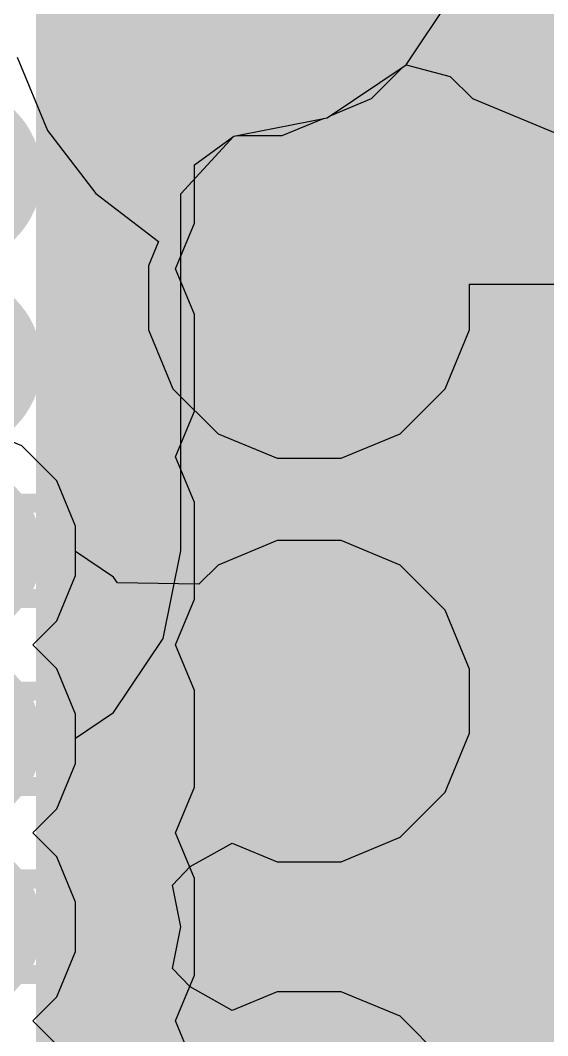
# Model space of a CAD drawing. Header units: inches. Extents: x -2 to 5376, y -4 to 5426.
# Drawn here: x 121.019 to 122.421, y 38.881 to 41.581 of the extents above; entities that cross this region are included whole.
import ezdxf

# ---------------------------------------------------------------- set-up
doc = ezdxf.new("R2010")
doc.units = ezdxf.units.IN
for name, color, linetype in [('Bottom Layer', 5, 'Continuous'), ('Drill Drawing', 1, 'Continuous'), ('Layer 1', 16, 'Continuous'), ('Layer 2', 76, 'Continuous'), ('Top Layer', 1, 'Continuous'), ('Top Solder', 216, 'Continuous'), ('Via Holes', 16, 'Continuous')]:
    doc.layers.add(name, color=color, linetype=linetype)

# ---------------------------------------------------------------- blocks, each defined once
blk = doc.blocks.new('AQFN_73_EP_7_7__144')
at = {"layer": 'Top Layer'}
blk.add_hatch(color=1, dxfattribs=at).paths.add_polyline_path([(-2.425, 2.425), (2.425, 2.425), (2.425, -2.425), (-2.425, -2.425)])
at = {"layer": 'Top Solder'}
blk.add_hatch(color=216, dxfattribs=at).paths.add_polyline_path([(-2.5266, 2.5266), (2.5266, 2.5266), (2.5266, -2.5266), (-2.5266, -2.5266)])
h = blk.add_hatch(color=216, dxfattribs=at)
edge = h.paths.add_edge_path()
edge.add_arc((-2.75, 2), 0.2391, 0, 360)
h = blk.add_hatch(color=216, dxfattribs=at)
edge = h.paths.add_edge_path()
edge.add_arc((-2.75, 1.5), 0.2391, 0, 360)
h = blk.add_hatch(color=216, dxfattribs=at)
edge = h.paths.add_edge_path()
edge.add_arc((-2.75, 1), 0.2391, 0, 360)
h = blk.add_hatch(color=216, dxfattribs=at)
edge = h.paths.add_edge_path()
edge.add_arc((-2.75, 0.5), 0.2391, 0, 360)
h = blk.add_hatch(color=216, dxfattribs=at)
edge = h.paths.add_edge_path()
edge.add_arc((-2.75, 0), 0.2391, 0, 360)
h = blk.add_hatch(color=216, dxfattribs=at)
edge = h.paths.add_edge_path()
edge.add_arc((-2.75, -0.5), 0.2391, 0, 360)

msp = doc.modelspace()

# ---------------------------------------------------------------- hatches: boundary and pattern name
at = {"layer": 'Bottom Layer'}
h = msp.add_hatch(color=5, dxfattribs=at)
edge = h.paths.add_edge_path()
edge.add_arc((121.7866, 40.8434), 0.3, 0, 360)
h = msp.add_hatch(color=5, dxfattribs=at)
edge = h.paths.add_edge_path()
edge.add_arc((121.7866, 39.7704), 0.3, 0, 360)
at = {"layer": 'Layer 1'}
h = msp.add_hatch(color=16, dxfattribs=at)
edge = h.paths.add_edge_path()
edge.add_arc((121.7866, 40.8434), 0.3, 0, 360)
h = msp.add_hatch(color=16, dxfattribs=at)
edge = h.paths.add_edge_path()
edge.add_arc((121.7866, 39.7704), 0.3, 0, 360)
at = {"layer": 'Layer 2'}
h = msp.add_hatch(color=76, dxfattribs=at)
edge = h.paths.add_edge_path()
edge.add_arc((121.7866, 40.8434), 0.3, 0, 360)
h = msp.add_hatch(color=76, dxfattribs=at)
edge = h.paths.add_edge_path()
edge.add_arc((121.7866, 39.7704), 0.3, 0, 360)
at = {"layer": 'Top Layer'}
h = msp.add_hatch(color=1, dxfattribs=at)
edge = h.paths.add_edge_path()
edge.add_arc((121.7866, 40.8434), 0.3, 0, 360)
h = msp.add_hatch(color=1, dxfattribs=at)
edge = h.paths.add_edge_path()
edge.add_arc((121.7866, 39.7704), 0.3, 0, 360)
at = {"layer": 'Via Holes'}
h = msp.add_hatch(color=7, dxfattribs=at)
edge = h.paths.add_edge_path()
edge.add_arc((121.7866, 40.8434), 0.15, 0, 360)
h = msp.add_hatch(color=7, dxfattribs=at)
edge = h.paths.add_edge_path()
edge.add_arc((121.7866, 39.7704), 0.15, 0, 360)

# ---------------------------------------------------------------- linework, layer by layer
at = {"layer": 'Bottom Layer'}
for p, q in [((122.0444, 41.4626), (122.1848, 41.6726)), ((121.8344, 41.3222), (122.0444, 41.4626)), ((121.6086, 41.2773), (121.8344, 41.3222)), ((121.4452, 41.1198), (121.5866, 41.273)), ((121.5866, 41.273), (121.6086, 41.2773)), ((121.4452, 40.1704), (121.4452, 41.1198)), ((121.3989, 39.9375), (121.4452, 40.1704)), ((121.2669, 39.7401), (121.3989, 39.9375)), ((121.1656, 39.6723), (121.2669, 39.7401)), ((121.1656, 39.605), (121.1656, 39.6723)), ((121.1155, 39.484), (121.1656, 39.605)), ((121.0519, 39.4204), (121.1155, 39.484)), ((121.1155, 39.3568), (121.0519, 39.4204)), ((121.1656, 39.2358), (121.1155, 39.3568)), ((121.1656, 39.105), (121.1656, 39.2358)), ((121.1155, 38.984), (121.1656, 39.105)), ((121.0519, 38.9204), (121.1155, 38.984)), ((121.1155, 38.8568), (121.0519, 38.9204))]:
    msp.add_line(p, q, dxfattribs=at)
at = {"layer": 'Drill Drawing'}
for points in [[(121.5326, 41.0974, 0.0508, 0.0508, 0), (121.7866, 40.9704, 0.0508, 0.0508, 0)], [(121.5326, 41.0974, 0.0508, 0.0508, 0), (121.6596, 40.8434, 0.0508, 0.0508, 0)], [(121.7866, 40.9704, 0.0508, 0.0508, 0), (122.0406, 41.0974, 0.0508, 0.0508, 0)], [(121.9136, 40.8434, 0.0508, 0.0508, 0), (122.0406, 41.0974, 0.0508, 0.0508, 0)], [(121.6342, 40.9958, 0.0508, 0.0508, 0), (121.7866, 40.9196, 0.0508, 0.0508, 0)], [(121.6342, 40.9958, 0.0508, 0.0508, 0), (121.7104, 40.8434, 0.0508, 0.0508, 0)], [(121.7866, 40.9196, 0.0508, 0.0508, 0), (121.939, 40.9958, 0.0508, 0.0508, 0)], [(121.8628, 40.8434, 0.0508, 0.0508, 0), (121.939, 40.9958, 0.0508, 0.0508, 0)], [(121.5326, 40.5894, 0.0508, 0.0508, 0), (121.6596, 40.8434, 0.0508, 0.0508, 0)], [(121.6342, 40.691, 0.0508, 0.0508, 0), (121.7104, 40.8434, 0.0508, 0.0508, 0)], [(121.8628, 40.8434, 0.0508, 0.0508, 0), (121.939, 40.691, 0.0508, 0.0508, 0)], [(121.9136, 40.8434, 0.0508, 0.0508, 0), (122.0406, 40.5894, 0.0508, 0.0508, 0)], [(121.6342, 40.691, 0.0508, 0.0508, 0), (121.7866, 40.7672, 0.0508, 0.0508, 0)], [(121.7866, 40.7672, 0.0508, 0.0508, 0), (121.939, 40.691, 0.0508, 0.0508, 0)], [(121.5326, 40.5894, 0.0508, 0.0508, 0), (121.7866, 40.7164, 0.0508, 0.0508, 0)], [(121.7866, 40.7164, 0.0508, 0.0508, 0), (122.0406, 40.5894, 0.0508, 0.0508, 0)], [(120.9636, 40.2974, 0.0508, 0.0508, 0), (121.0906, 40.2974, 0.0508, 0.0508, 0)], [(121.0906, 40.0434, 0.0508, 0.0508, 0), (121.0906, 40.2974, 0.0508, 0.0508, 0)], [(120.9636, 40.0434, 0.0508, 0.0508, 0), (121.0906, 40.0434, 0.0508, 0.0508, 0)], [(121.5326, 40.0244, 0.0508, 0.0508, 0), (121.7866, 39.8974, 0.0508, 0.0508, 0)], [(121.5326, 40.0244, 0.0508, 0.0508, 0), (121.6596, 39.7704, 0.0508, 0.0508, 0)], [(121.7866, 39.8974, 0.0508, 0.0508, 0), (122.0406, 40.0244, 0.0508, 0.0508, 0)], [(121.9136, 39.7704, 0.0508, 0.0508, 0), (122.0406, 40.0244, 0.0508, 0.0508, 0)], [(121.6342, 39.9228, 0.0508, 0.0508, 0), (121.7866, 39.8466, 0.0508, 0.0508, 0)], [(121.6342, 39.9228, 0.0508, 0.0508, 0), (121.7104, 39.7704, 0.0508, 0.0508, 0)], [(121.7866, 39.8466, 0.0508, 0.0508, 0), (121.939, 39.9228, 0.0508, 0.0508, 0)], [(121.8628, 39.7704, 0.0508, 0.0508, 0), (121.939, 39.9228, 0.0508, 0.0508, 0)], [(120.9636, 39.7974, 0.0508, 0.0508, 0), (121.0906, 39.7974, 0.0508, 0.0508, 0)], [(121.0906, 39.5434, 0.0508, 0.0508, 0), (121.0906, 39.7974, 0.0508, 0.0508, 0)], [(121.5326, 39.5164, 0.0508, 0.0508, 0), (121.6596, 39.7704, 0.0508, 0.0508, 0)], [(121.6342, 39.618, 0.0508, 0.0508, 0), (121.7104, 39.7704, 0.0508, 0.0508, 0)], [(121.8628, 39.7704, 0.0508, 0.0508, 0), (121.939, 39.618, 0.0508, 0.0508, 0)], [(121.9136, 39.7704, 0.0508, 0.0508, 0), (122.0406, 39.5164, 0.0508, 0.0508, 0)], [(121.6342, 39.618, 0.0508, 0.0508, 0), (121.7866, 39.6942, 0.0508, 0.0508, 0)], [(121.7866, 39.6942, 0.0508, 0.0508, 0), (121.939, 39.618, 0.0508, 0.0508, 0)], [(121.5326, 39.5164, 0.0508, 0.0508, 0), (121.7866, 39.6434, 0.0508, 0.0508, 0)], [(121.7866, 39.6434, 0.0508, 0.0508, 0), (122.0406, 39.5164, 0.0508, 0.0508, 0)], [(120.9636, 39.5434, 0.0508, 0.0508, 0), (121.0906, 39.5434, 0.0508, 0.0508, 0)], [(120.9636, 39.2974, 0.0508, 0.0508, 0), (121.0906, 39.2974, 0.0508, 0.0508, 0)], [(121.0906, 39.0434, 0.0508, 0.0508, 0), (121.0906, 39.2974, 0.0508, 0.0508, 0)], [(120.9636, 39.0434, 0.0508, 0.0508, 0), (121.0906, 39.0434, 0.0508, 0.0508, 0)]]:
    msp.add_lwpolyline(points, format="xyseb", dxfattribs=at)
for points in [[(121.5199, 41.0974, 0.0254, 0.0254, 1), (121.5453, 41.0974, 0.0254, 0.0254, 1)], [(121.5199, 41.0974, 0.0254, 0.0254, 1), (121.5453, 41.0974, 0.0254, 0.0254, 1)], [(122.0279, 41.0974, 0.0254, 0.0254, 1), (122.0533, 41.0974, 0.0254, 0.0254, 1)], [(122.0279, 41.0974, 0.0254, 0.0254, 1), (122.0533, 41.0974, 0.0254, 0.0254, 1)], [(121.6215, 40.9958, 0.0254, 0.0254, 1), (121.6469, 40.9958, 0.0254, 0.0254, 1)], [(121.6215, 40.9958, 0.0254, 0.0254, 1), (121.6469, 40.9958, 0.0254, 0.0254, 1)], [(121.9263, 40.9958, 0.0254, 0.0254, 1), (121.9517, 40.9958, 0.0254, 0.0254, 1)], [(121.9263, 40.9958, 0.0254, 0.0254, 1), (121.9517, 40.9958, 0.0254, 0.0254, 1)], [(121.7739, 40.9704, 0.0254, 0.0254, 1), (121.7993, 40.9704, 0.0254, 0.0254, 1)], [(121.7739, 40.9704, 0.0254, 0.0254, 1), (121.7993, 40.9704, 0.0254, 0.0254, 1)], [(121.7739, 40.9196, 0.0254, 0.0254, 1), (121.7993, 40.9196, 0.0254, 0.0254, 1)], [(121.7739, 40.9196, 0.0254, 0.0254, 1), (121.7993, 40.9196, 0.0254, 0.0254, 1)], [(121.6469, 40.8434, 0.0254, 0.0254, 1), (121.6723, 40.8434, 0.0254, 0.0254, 1)], [(121.6469, 40.8434, 0.0254, 0.0254, 1), (121.6723, 40.8434, 0.0254, 0.0254, 1)], [(121.6977, 40.8434, 0.0254, 0.0254, 1), (121.7231, 40.8434, 0.0254, 0.0254, 1)], [(121.6977, 40.8434, 0.0254, 0.0254, 1), (121.7231, 40.8434, 0.0254, 0.0254, 1)], [(121.8501, 40.8434, 0.0254, 0.0254, 1), (121.8755, 40.8434, 0.0254, 0.0254, 1)], [(121.8501, 40.8434, 0.0254, 0.0254, 1), (121.8755, 40.8434, 0.0254, 0.0254, 1)], [(121.9009, 40.8434, 0.0254, 0.0254, 1), (121.9263, 40.8434, 0.0254, 0.0254, 1)], [(121.9009, 40.8434, 0.0254, 0.0254, 1), (121.9263, 40.8434, 0.0254, 0.0254, 1)], [(121.7739, 40.7672, 0.0254, 0.0254, 1), (121.7993, 40.7672, 0.0254, 0.0254, 1)], [(121.7739, 40.7672, 0.0254, 0.0254, 1), (121.7993, 40.7672, 0.0254, 0.0254, 1)], [(121.7739, 40.7164, 0.0254, 0.0254, 1), (121.7993, 40.7164, 0.0254, 0.0254, 1)], [(121.7739, 40.7164, 0.0254, 0.0254, 1), (121.7993, 40.7164, 0.0254, 0.0254, 1)], [(121.6215, 40.691, 0.0254, 0.0254, 1), (121.6469, 40.691, 0.0254, 0.0254, 1)], [(121.6215, 40.691, 0.0254, 0.0254, 1), (121.6469, 40.691, 0.0254, 0.0254, 1)], [(121.9263, 40.691, 0.0254, 0.0254, 1), (121.9517, 40.691, 0.0254, 0.0254, 1)], [(121.9263, 40.691, 0.0254, 0.0254, 1), (121.9517, 40.691, 0.0254, 0.0254, 1)], [(121.5199, 40.5894, 0.0254, 0.0254, 1), (121.5453, 40.5894, 0.0254, 0.0254, 1)], [(121.5199, 40.5894, 0.0254, 0.0254, 1), (121.5453, 40.5894, 0.0254, 0.0254, 1)], [(122.0279, 40.5894, 0.0254, 0.0254, 1), (122.0533, 40.5894, 0.0254, 0.0254, 1)], [(122.0279, 40.5894, 0.0254, 0.0254, 1), (122.0533, 40.5894, 0.0254, 0.0254, 1)], [(121.0779, 40.2974, 0.0254, 0.0254, 1), (121.1033, 40.2974, 0.0254, 0.0254, 1)], [(121.0779, 40.2974, 0.0254, 0.0254, 1), (121.1033, 40.2974, 0.0254, 0.0254, 1)], [(121.0779, 40.0434, 0.0254, 0.0254, 1), (121.1033, 40.0434, 0.0254, 0.0254, 1)], [(121.0779, 40.0434, 0.0254, 0.0254, 1), (121.1033, 40.0434, 0.0254, 0.0254, 1)], [(121.5199, 40.0244, 0.0254, 0.0254, 1), (121.5453, 40.0244, 0.0254, 0.0254, 1)], [(121.5199, 40.0244, 0.0254, 0.0254, 1), (121.5453, 40.0244, 0.0254, 0.0254, 1)], [(122.0279, 40.0244, 0.0254, 0.0254, 1), (122.0533, 40.0244, 0.0254, 0.0254, 1)], [(122.0279, 40.0244, 0.0254, 0.0254, 1), (122.0533, 40.0244, 0.0254, 0.0254, 1)], [(121.6215, 39.9228, 0.0254, 0.0254, 1), (121.6469, 39.9228, 0.0254, 0.0254, 1)], [(121.6215, 39.9228, 0.0254, 0.0254, 1), (121.6469, 39.9228, 0.0254, 0.0254, 1)], [(121.9263, 39.9228, 0.0254, 0.0254, 1), (121.9517, 39.9228, 0.0254, 0.0254, 1)], [(121.9263, 39.9228, 0.0254, 0.0254, 1), (121.9517, 39.9228, 0.0254, 0.0254, 1)], [(121.7739, 39.8974, 0.0254, 0.0254, 1), (121.7993, 39.8974, 0.0254, 0.0254, 1)], [(121.7739, 39.8974, 0.0254, 0.0254, 1), (121.7993, 39.8974, 0.0254, 0.0254, 1)], [(121.7739, 39.8466, 0.0254, 0.0254, 1), (121.7993, 39.8466, 0.0254, 0.0254, 1)], [(121.7739, 39.8466, 0.0254, 0.0254, 1), (121.7993, 39.8466, 0.0254, 0.0254, 1)], [(121.0779, 39.7974, 0.0254, 0.0254, 1), (121.1033, 39.7974, 0.0254, 0.0254, 1)], [(121.0779, 39.7974, 0.0254, 0.0254, 1), (121.1033, 39.7974, 0.0254, 0.0254, 1)], [(121.6469, 39.7704, 0.0254, 0.0254, 1), (121.6723, 39.7704, 0.0254, 0.0254, 1)], [(121.6469, 39.7704, 0.0254, 0.0254, 1), (121.6723, 39.7704, 0.0254, 0.0254, 1)], [(121.6977, 39.7704, 0.0254, 0.0254, 1), (121.7231, 39.7704, 0.0254, 0.0254, 1)], [(121.6977, 39.7704, 0.0254, 0.0254, 1), (121.7231, 39.7704, 0.0254, 0.0254, 1)], [(121.8501, 39.7704, 0.0254, 0.0254, 1), (121.8755, 39.7704, 0.0254, 0.0254, 1)], [(121.8501, 39.7704, 0.0254, 0.0254, 1), (121.8755, 39.7704, 0.0254, 0.0254, 1)], [(121.9009, 39.7704, 0.0254, 0.0254, 1), (121.9263, 39.7704, 0.0254, 0.0254, 1)], [(121.9009, 39.7704, 0.0254, 0.0254, 1), (121.9263, 39.7704, 0.0254, 0.0254, 1)], [(121.7739, 39.6942, 0.0254, 0.0254, 1), (121.7993, 39.6942, 0.0254, 0.0254, 1)], [(121.7739, 39.6942, 0.0254, 0.0254, 1), (121.7993, 39.6942, 0.0254, 0.0254, 1)], [(121.7739, 39.6434, 0.0254, 0.0254, 1), (121.7993, 39.6434, 0.0254, 0.0254, 1)], [(121.7739, 39.6434, 0.0254, 0.0254, 1), (121.7993, 39.6434, 0.0254, 0.0254, 1)], [(121.6215, 39.618, 0.0254, 0.0254, 1), (121.6469, 39.618, 0.0254, 0.0254, 1)], [(121.6215, 39.618, 0.0254, 0.0254, 1), (121.6469, 39.618, 0.0254, 0.0254, 1)], [(121.9263, 39.618, 0.0254, 0.0254, 1), (121.9517, 39.618, 0.0254, 0.0254, 1)], [(121.9263, 39.618, 0.0254, 0.0254, 1), (121.9517, 39.618, 0.0254, 0.0254, 1)], [(121.0779, 39.5434, 0.0254, 0.0254, 1), (121.1033, 39.5434, 0.0254, 0.0254, 1)], [(121.0779, 39.5434, 0.0254, 0.0254, 1), (121.1033, 39.5434, 0.0254, 0.0254, 1)], [(121.5199, 39.5164, 0.0254, 0.0254, 1), (121.5453, 39.5164, 0.0254, 0.0254, 1)], [(121.5199, 39.5164, 0.0254, 0.0254, 1), (121.5453, 39.5164, 0.0254, 0.0254, 1)], [(122.0279, 39.5164, 0.0254, 0.0254, 1), (122.0533, 39.5164, 0.0254, 0.0254, 1)], [(122.0279, 39.5164, 0.0254, 0.0254, 1), (122.0533, 39.5164, 0.0254, 0.0254, 1)], [(121.0779, 39.2974, 0.0254, 0.0254, 1), (121.1033, 39.2974, 0.0254, 0.0254, 1)], [(121.0779, 39.2974, 0.0254, 0.0254, 1), (121.1033, 39.2974, 0.0254, 0.0254, 1)], [(121.0779, 39.0434, 0.0254, 0.0254, 1), (121.1033, 39.0434, 0.0254, 0.0254, 1)], [(121.0779, 39.0434, 0.0254, 0.0254, 1), (121.1033, 39.0434, 0.0254, 0.0254, 1)]]:
    msp.add_lwpolyline(points, format="xyseb", close=True, dxfattribs=at)
at = {"layer": 'Layer 1'}
for p, q in [((121.023, 40.4493), (120.902, 40.4994)), ((121.1155, 40.3568), (121.023, 40.4493)), ((121.1656, 40.2358), (121.1155, 40.3568)), ((121.1656, 40.105), (121.1656, 40.2358)), ((121.1155, 39.984), (121.1656, 40.105)), ((121.0519, 39.9204), (121.1155, 39.984)), ((121.1155, 39.8568), (121.0519, 39.9204)), ((121.1656, 39.7358), (121.1155, 39.8568)), ((121.1656, 39.605), (121.1656, 39.7358)), ((121.1155, 39.484), (121.1656, 39.605)), ((121.0519, 39.4204), (121.1155, 39.484)), ((121.1155, 39.3568), (121.0519, 39.4204)), ((121.1656, 39.2358), (121.1155, 39.3568)), ((121.1656, 39.105), (121.1656, 39.2358)), ((121.1155, 38.984), (121.1656, 39.105)), ((121.0519, 38.9204), (121.1155, 38.984)), ((121.1155, 38.8568), (121.0519, 38.9204))]:
    msp.add_line(p, q, dxfattribs=at)
at = {"layer": 'Layer 2'}
for p, q in [((121.0103, 41.4837), (121.0911, 41.2886)), ((121.0911, 41.2886), (121.2197, 41.1211)), ((121.2197, 41.1211), (121.3864, 40.9931)), ((121.3864, 40.9931), (121.3596, 40.9283)), ((121.3596, 40.9283), (121.3596, 40.7585)), ((122.2136, 40.7585), (122.2136, 40.8795)), ((122.2136, 40.8795), (122.5596, 40.8795)), ((121.3596, 40.7585), (121.4246, 40.6015)), ((122.1486, 40.6015), (122.2136, 40.7585)), ((121.4246, 40.6015), (121.5447, 40.4814)), ((122.0285, 40.4814), (122.1486, 40.6015)), ((121.023, 40.4493), (120.9728, 40.4701)), ((121.5447, 40.4814), (121.7017, 40.4164)), ((121.8715, 40.4164), (122.0285, 40.4814)), ((121.1155, 40.3568), (121.023, 40.4493)), ((121.7017, 40.4164), (121.8715, 40.4164)), ((121.1656, 40.2358), (121.1155, 40.3568)), ((121.1656, 40.1685), (121.1656, 40.2358)), ((121.7017, 40.1974), (121.5447, 40.1324)), ((121.8715, 40.1974), (121.7017, 40.1974)), ((122.0285, 40.1324), (121.8715, 40.1974)), ((121.2669, 40.1007), (121.1656, 40.1685)), ((121.5447, 40.1324), (121.4937, 40.0814)), ((122.1486, 40.0123), (122.0285, 40.1324)), ((121.2771, 40.0855), (121.2669, 40.1007)), ((121.4937, 40.0814), (121.2771, 40.0855)), ((122.2136, 39.8553), (122.1486, 40.0123)), ((122.2136, 39.6855), (122.2136, 39.8553)), ((122.1486, 39.5285), (122.2136, 39.6855)), ((122.0285, 39.4084), (122.1486, 39.5285)), ((121.8715, 39.3434), (122.0285, 39.4084)), ((121.4704, 39.3304), (121.5822, 39.3929)), ((121.5822, 39.3929), (121.7017, 39.3434)), ((121.4232, 39.2809), (121.4704, 39.3304)), ((121.7017, 39.3434), (121.8715, 39.3434)), ((121.4452, 39.1704), (121.4232, 39.2809)), ((121.4232, 39.0599), (121.4452, 39.1704)), ((121.4704, 39.0104), (121.4232, 39.0599)), ((121.5822, 38.9479), (121.4704, 39.0104)), ((121.7017, 38.9974), (121.5822, 38.9479)), ((121.8715, 38.9974), (121.7017, 38.9974)), ((122.0285, 38.9324), (121.8715, 38.9974)), ((122.1486, 38.8123), (122.0285, 38.9324))]:
    msp.add_line(p, q, dxfattribs=at)
for points in [[(121.7915, 41.4881, 0.1778, 0.1778, -0.414214), (121.5866, 41.693, 0.1778, 0.1778, 0)], [(121.7915, 41.4881, 0.1778, 0.1778, 0), (126.5849, 41.4881, 0.1778, 0.1778, 0)]]:
    msp.add_lwpolyline(points, format="xyseb", dxfattribs=at)
msp.add_lwpolyline([(121.7471, 41.4881, 0.0889, 0.0889, 1), (121.836, 41.4881, 0.0889, 0.0889, 1)], format="xyseb", close=True, dxfattribs=at)
msp.add_lwpolyline([(121.7471, 41.4881, 0.0889, 0.0889, 1), (121.836, 41.4881, 0.0889, 0.0889, 1)], format="xyseb", close=True, dxfattribs=at)
at = {"layer": 'Top Layer'}
for p, q in [((121.9522, 41.3732), (122.0361, 41.4571)), ((122.0361, 41.4571), (122.0444, 41.4626)), ((122.0444, 41.4626), (122.1619, 41.4322)), ((122.1619, 41.4322), (122.221, 41.3732)), ((121.8426, 41.3278), (121.9522, 41.3732)), ((122.221, 41.3732), (122.4582, 41.2749)), ((121.8246, 41.3203), (121.8344, 41.3222)), ((121.8344, 41.3222), (121.8426, 41.3278)), ((121.715, 41.2749), (121.8246, 41.3203)), ((121.4821, 41.1971), (121.5866, 41.273)), ((121.5866, 41.273), (121.5964, 41.2749)), ((121.5964, 41.2749), (121.715, 41.2749)), ((121.4821, 41.042), (121.4821, 41.1971)), ((121.4317, 40.9204), (121.4821, 41.042)), ((121.4821, 40.7988), (121.4317, 40.9204)), ((121.4821, 40.542), (121.4821, 40.7988)), ((121.4317, 40.4204), (121.4821, 40.542)), ((121.4821, 40.2988), (121.4317, 40.4204)), ((121.4821, 40.042), (121.4821, 40.2988)), ((121.4317, 39.9204), (121.4821, 40.042)), ((121.4821, 39.7988), (121.4317, 39.9204)), ((121.4821, 39.542), (121.4821, 39.7988)), ((121.4317, 39.4204), (121.4821, 39.542)), ((121.4821, 39.2988), (121.4317, 39.4204)), ((121.4821, 39.042), (121.4821, 39.2988)), ((121.4317, 38.9204), (121.4821, 39.042)), ((121.4821, 38.7988), (121.4317, 38.9204))]:
    msp.add_line(p, q, dxfattribs=at)
msp.add_lwpolyline([(122.0866, 41.4009, 0.254, 0.254, 0), (122.0866, 41.9204, 0.254, 0.254, 0)], format="xyseb", dxfattribs=at)
msp.add_lwpolyline([(122.0231, 41.4009, 0.127, 0.127, 1), (122.1501, 41.4009, 0.127, 0.127, 1)], format="xyseb", close=True, dxfattribs=at)

# ---------------------------------------------------------------- block references
msp.add_blockref('AQFN_73_EP_7_7__144', (123.5866, 39.1704))

doc.saveas('drawing.dxf')
